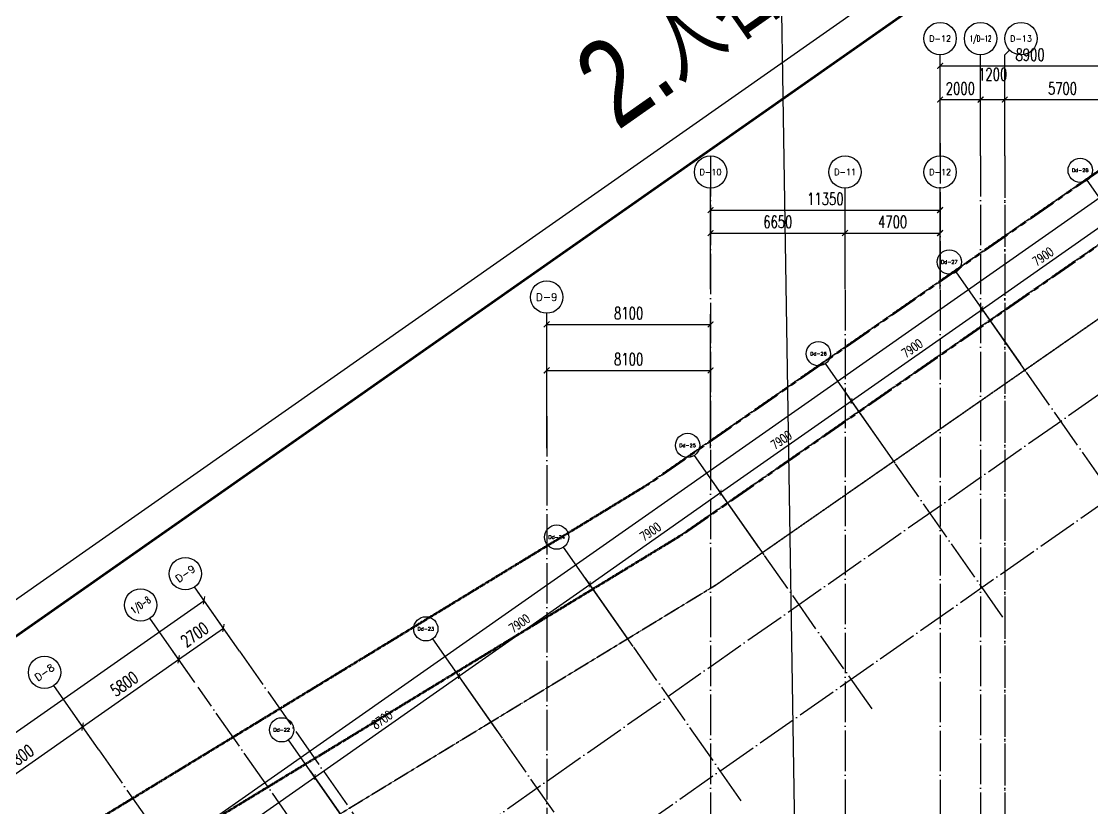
# Model space of a CAD drawing. Header units: millimetres. Extents: x 1089227 to 13101469, y 618865 to 10240562.
# Drawn here: x 3280706 to 3333666, y 4930309 to 4969204 of the extents above; entities that cross this region are included whole.
import ezdxf
from ezdxf.enums import TextEntityAlignment as Align

# ---------------------------------------------------------------- set-up
doc = ezdxf.new("R2010")
doc.units = ezdxf.units.MM
doc.header["$LTSCALE"] = 1000
doc.header["$PDMODE"] = 3
doc.header["$PDSIZE"] = 200
for name, pattern in [('A09-G-CTRL-用地红线+建筑退线_设计区$0$A02-G-MAIN-用地红线+退线_设计区$0$Redline1', [20, 10, -2, 2, -2, 2, -2]), ('A09-G-CTRL-用地红线+建筑退线_设计区$0$Controlline1', [12.8, 8, -1.6, 1.6, -1.6]), ('DOTE', [2.42, 2, -0.2, 0.02, -0.2])]:
    doc.linetypes.add(name, pattern=pattern)
doc.layers.get('0').update_dxf_attribs({"linetype": 'CONTINUOUS'})
doc.layers.get('Defpoints').update_dxf_attribs({"linetype": 'CONTINUOUS'})
doc.layers.add('0914调整', color=1, linetype='CONTINUOUS', plot=False)
doc.layers.add('TK-MEMO', color=8, linetype='CONTINUOUS', plot=False)
doc.layers.add('A09-G-CTRL-用地红线+建筑退线_设计区$0$Z-REDL(用地红线)', color=10, linetype='CONTINUOUS', lineweight=60)
doc.layers.add('A09-G-CTRL-用地红线+建筑退线_设计区$0$Z-REDL-CTRL(建筑控制线)', color=40, linetype='CONTINUOUS', lineweight=35)
for name, color, linetype in [('AXIS', 3, 'CONTINUOUS'), ('AXIS_TEXT', 7, 'CONTINUOUS'), ('DOTE', 1, 'DOTE'), ('LWK-轴线-编号', 7, 'CONTINUOUS'), ('TK', 4, 'CONTINUOUS'), ('TK-TEXT', 7, 'CONTINUOUS'), ('VHBoundary', 4, 'CONTINUOUS')]:
    doc.layers.add(name, color=color, linetype=linetype)
doc.styles.add('_TCH_AXIS', font='COMPLEX', dxfattribs={"bigfont": 'AllInOneBig.shx'})
doc.styles.add('_TCH_DIM_T3', font='SIMPLEX', dxfattribs={"width": 0.705882, "bigfont": 'AllInOneBig.shx'})
doc.styles.add('COMPLEX', font='COMPLEX', dxfattribs={"bigfont": 'AllInOneBig.shx'})
doc.styles.add('SADITK', font='sadixcsg.shx', dxfattribs={"bigfont": 'AllInOneBig.shx'})
doc.styles.add('SADITK-SX', font='simfang.ttf', dxfattribs={"width": 0.7})
doc.dimstyles.new('_TCH_ARCH&&150', dxfattribs={"dimtxt": 446.25, "dimasz": 150, "dimexe": 375, "dimexo": 450, "dimgap": 189.375, "dimtad": 1, "dimdec": 0, "dimzin": 0, "dimdsep": 46, "dimtxsty": '_TCH_DIM_T3', "dimblk": 'ARCHTICK', "dimcen": 0.09, "dimclrt": 7, "dimazin": 2, "dimtfac": 1, "dimtdec": 0, "dimtix": 1, "dimtmove": 2, "dimatfit": 3, "dimfxl": 0, "dimtolj": 1, "dimtzin": 0, "dimarcsym": 0})
doc.dimstyles.new('_TCH_ARCH&&200', dxfattribs={"dimtxt": 595, "dimasz": 200, "dimexe": 500, "dimexo": 600, "dimgap": 252.5, "dimtad": 1, "dimdec": 0, "dimzin": 0, "dimdsep": 46, "dimtxsty": '_TCH_DIM_T3', "dimblk": 'ARCHTICK', "dimcen": 0.09, "dimclrt": 7, "dimazin": 2, "dimtfac": 1, "dimtdec": 0, "dimtix": 1, "dimtmove": 2, "dimatfit": 3, "dimfxl": 0, "dimtolj": 1, "dimtzin": 0, "dimarcsym": 0})

# ---------------------------------------------------------------- blocks, each defined once
blk = doc.blocks.new('0323最综用地红线')
at = {"layer": 'A09-G-CTRL-用地红线+建筑退线_设计区$0$Z-REDL(用地红线)', "color": 1, "linetype": 'A09-G-CTRL-用地红线+建筑退线_设计区$0$A02-G-MAIN-用地红线+退线_设计区$0$Redline1', "ltscale": 0.0005}
for points in [[(8200699, 3623266), (8228263, 3643169), (8257315, 3660856), (8291051, 3684311)], [(8202457, 3620835), (8229924, 3640668), (8258953, 3658341), (8293213, 3682161), (8298455, 3689786), (8325674, 3678878), (8334036, 3689342)]]:
    blk.add_lwpolyline(points, dxfattribs=at)
at = {"layer": 'A09-G-CTRL-用地红线+建筑退线_设计区$0$Z-REDL-CTRL(建筑控制线)', "linetype": 'A09-G-CTRL-用地红线+建筑退线_设计区$0$Controlline1', "ltscale": 0.0005, "flags": 128}
blk.add_lwpolyline([(8299567, 3686108), (8326626, 3675265), (8336400, 3687495), (8338983, 3690878), (8341712, 3688883), (8341724, 3688834), (8348492, 3681996), (8336495, 3657264), (8335815, 3655857), (8334921, 3653765), (8334408, 3652495), (8333554, 3650188), (8332762, 3647815), (8332296, 3646270), (8331866, 3644682), (8331460, 3643007), (8331063, 3641145), (8330737, 3639422), (8330293, 3636480), (8330017, 3634043), (8329761, 3630317), (8329732, 3627942), (8329763, 3625708), (8329928, 3622644), (8330113, 3620704), (8330325, 3618642), (8330653, 3615645), (8331572, 3606971), (8333151, 3600656), (8334420, 3595620), (8335099, 3592902), (8332162, 3588340), (8329462, 3587873), (8325135, 3587049), (8322510, 3586515), (8319525, 3585891), (8317926, 3585544), (8316578, 3585249), (8315535, 3585011), (8313300, 3584499), (8310791, 3583894), (8309251, 3583537), (8305740, 3582637), (8303918, 3582156), (8302104, 3581668), (8299703, 3581012), (8297227, 3580315), (8295056, 3579682), (8292998, 3579074), (8290643, 3578358), (8288572, 3577710), (8287591, 3577398), (8286161, 3576940), (8284503, 3576401), (8282624, 3575767), (8281086, 3575247), (8278146, 3574222), (8273894, 3572680), (8272471, 3572149), (8271089, 3571640), (8267888, 3570407), (8264331, 3569000), (8260702, 3567515), (8258549, 3566609), (8254947, 3565066), (8252185, 3563832), (8250834, 3563232), (8249176, 3562470), (8247994, 3561930), (8245505, 3560754), (8242980, 3559544), (8239801, 3558013), (8237959, 3557076), (8235838, 3555996), (8233384, 3554698), (8228450, 3552051), (8226178, 3550787), (8222141, 3548504), (8215629, 3544667), (8213710, 3543497), (8193657, 3531175), (8180322, 3522990), (8166408, 3514440), (8156991, 3508658), (8151138, 3505062), (8142685, 3507267), (8121171, 3545747), (8120724, 3546549), (8120233, 3547383), (8119272, 3548967), (8118108, 3550752), (8117067, 3552244), (8115806, 3553970), (8115672, 3554140), (8146431, 3575790), (8162146, 3587599), (8162295, 3588125), (8199863, 3615253), (8204215, 3618404), (8231584, 3638167), (8260590, 3655826), (8295376, 3680010)], close=True, dxfattribs=at)
blk = doc.blocks.new('template_31-施工图_A0_A0_1.0000_3fa9c08c64a9101061c9a26412af947e', base_point=(-1189, 0))
at = {"layer": 'TK'}
blk.add_lwpolyline([(-1189, 841), (1189, 841), (1189, 0), (-1189, 0)], close=True, dxfattribs=at)
at = {"layer": 'TK', "const_width": 0.8}
blk.add_lwpolyline([(-1164, 831), (-1164, 10), (1179, 10), (1179, 831)], close=True, dxfattribs=at)
at = {"layer": 'VHBoundary'}
blk.add_lwpolyline([(-1189, 841), (1189, 841), (1189, 0), (-1189, 0)], close=True, dxfattribs=at)
at = {"layer": 'TK-MEMO', "style": 'SADITK', "width": 0.8}
blk.add_text('2.人名之间须用，且只使用一个空格分隔，否则签字将出错。', height=28.5, dxfattribs=at).set_placement((407.72, 845.04), align=Align.BOTTOM_LEFT)
at = {"layer": 'TK-TEXT', "style": 'SADITK-SX', "width": 0.7}
for tag, p in [('市政会签', (-1176, 381.5)), ('园林会签', (-1176, 343.5)), ('幕墙会签', (-1176, 305.5)), ('装饰会签', (-1176, 267.5)), ('燃气会签', (-1176, 229.5)), ('暖通会签', (-1176, 191.5)), ('电气会签', (-1176, 153.5)), ('给排水会签', (-1176, 115.5)), ('结构会签', (-1176, 77.5)), ('建筑会签', (-1176, 39.5))]:
    blk.add_attdef(tag, text='', height=4, rotation=90, dxfattribs=at).set_placement(p, align=Align.MIDDLE_CENTER)
for tag, height, p in [('专业审定', 4, (1134.75, 268)), ('专业审核', 4, (1134.75, 248)), ('项目负责1', 4, (1134.75, 238)), ('项目负责2', 4, (1134.75, 228)), ('专业负责1', 4, (1134.75, 218)), ('专业负责2', 4, (1134.75, 208)), ('专业校对', 4, (1134.75, 198)), ('专业设计', 4, (1134.75, 188)), ('方案设计', 4, (1134.75, 178)), ('专业制图', 4, (1134.75, 168)), ('建设单位_001', 4, (1148.5, 140)), ('建设地点_001', 4, (1148.5, 124)), ('工程名称_001', 4, (1148.5, 106)), ('子项名称_001', 4, (1148.5, 86)), ('图纸名称_001', 4, (1148.5, 66)), ('版次', 4, (1129.5, 53)), ('日期', 4, (1165, 53)), ('图别', 4, (1129.5, 43)), ('图号', 4, (1165, 43)), ('合同号', 4, (1136, 30)), ('项目编号1', 2, (1114.06, 13.58)), ('阶段编号1', 2, (1132.25, 13.75)), ('子项编号1', 2, (1144.75, 13.75))]:
    blk.add_attdef(tag, text='', height=height, dxfattribs=at).set_placement(p, align=Align.MIDDLE_CENTER)
blk = doc.blocks.new('_ArchTick')
at = {"color": 0, "linetype": 'ByBlock', "const_width": 0.3}
blk.add_lwpolyline([(-0.71, -0.71), (0.71, 0.71)], dxfattribs=at)
blk = doc.blocks.new('*D399')
at = {"layer": 'AXIS', "color": 0, "lineweight": -2, "transparency": 16777216}
for p, q in [((-75250, 131356), (-75250, 134035)), ((-68600, 131356), (-68600, 134035)), ((-75250, 133535), (-68600, 133535))]:
    blk.add_line(p, q, dxfattribs=at)
at = {"layer": 'Defpoints', "color": 0, "transparency": 16777216}
for p in [(-68600, 133535), (-75250, 130756), (-68600, 130756)]:
    blk.add_point(p, dxfattribs=at)
at = {"layer": 'AXIS', "color": 0, "lineweight": -2, "transparency": 16777216, "xscale": 200, "yscale": 200, "zscale": 200, "rotation": 180}
blk.add_blockref('_ArchTick', (-75250, 133535), dxfattribs=at)
at = {"layer": 'AXIS', "color": 0, "lineweight": -2, "transparency": 16777216, "xscale": 200, "yscale": 200, "zscale": 200}
blk.add_blockref('_ArchTick', (-68600, 133535), dxfattribs=at)
at = {"layer": 'AXIS', "color": 7, "transparency": 16777216, "insert": (-71925, 134085), "char_height": 595, "attachment_point": 5, "style": '_TCH_DIM_T3'}
blk.add_mtext('\\A1;6650', dxfattribs=at)
blk = doc.blocks.new('*D400')
at = {"layer": 'AXIS', "color": 0, "lineweight": -2, "transparency": 16777216}
for p, q in [((-68600, 131356), (-68600, 134035)), ((-63900, 131356), (-63900, 134035)), ((-68600, 133535), (-63900, 133535))]:
    blk.add_line(p, q, dxfattribs=at)
at = {"layer": 'Defpoints', "color": 0, "transparency": 16777216}
for p in [(-63900, 133535), (-68600, 130756), (-63900, 130756)]:
    blk.add_point(p, dxfattribs=at)
at = {"layer": 'AXIS', "color": 0, "lineweight": -2, "transparency": 16777216, "xscale": 200, "yscale": 200, "zscale": 200, "rotation": 180}
blk.add_blockref('_ArchTick', (-68600, 133535), dxfattribs=at)
at = {"layer": 'AXIS', "color": 0, "lineweight": -2, "transparency": 16777216, "xscale": 200, "yscale": 200, "zscale": 200}
blk.add_blockref('_ArchTick', (-63900, 133535), dxfattribs=at)
at = {"layer": 'AXIS', "color": 7, "transparency": 16777216, "insert": (-66250, 134085), "char_height": 595, "attachment_point": 5, "style": '_TCH_DIM_T3'}
blk.add_mtext('\\A1;4700', dxfattribs=at)
blk = doc.blocks.new('*D401')
at = {"layer": 'AXIS', "color": 0, "lineweight": -2, "transparency": 16777216}
for p, q in [((-63900, 137950), (-63900, 140629)), ((-61900, 137950), (-61900, 140629)), ((-63900, 140129), (-61900, 140129))]:
    blk.add_line(p, q, dxfattribs=at)
at = {"layer": 'Defpoints', "color": 0, "transparency": 16777216}
for p in [(-61900, 140129), (-63900, 137350), (-61900, 137350)]:
    blk.add_point(p, dxfattribs=at)
at = {"layer": 'AXIS', "color": 0, "lineweight": -2, "transparency": 16777216, "xscale": 200, "yscale": 200, "zscale": 200, "rotation": 180}
blk.add_blockref('_ArchTick', (-63900, 140129), dxfattribs=at)
at = {"layer": 'AXIS', "color": 0, "lineweight": -2, "transparency": 16777216, "xscale": 200, "yscale": 200, "zscale": 200}
blk.add_blockref('_ArchTick', (-61900, 140129), dxfattribs=at)
at = {"layer": 'AXIS', "color": 7, "transparency": 16777216, "insert": (-62900, 140679), "char_height": 595, "attachment_point": 5, "style": '_TCH_DIM_T3'}
blk.add_mtext('\\A1;2000', dxfattribs=at)
blk = doc.blocks.new('*D402')
at = {"layer": 'AXIS', "color": 0, "lineweight": -2, "transparency": 16777216}
for p, q in [((-61900, 137950), (-61900, 140629)), ((-60700, 137950), (-60700, 140629)), ((-61900, 140129), (-60700, 140129))]:
    blk.add_line(p, q, dxfattribs=at)
at = {"layer": 'Defpoints', "color": 0, "transparency": 16777216}
for p in [(-60700, 140129), (-61900, 137350), (-60700, 137350)]:
    blk.add_point(p, dxfattribs=at)
at = {"layer": 'AXIS', "color": 0, "lineweight": -2, "transparency": 16777216, "xscale": 200, "yscale": 200, "zscale": 200, "rotation": 180}
blk.add_blockref('_ArchTick', (-61900, 140129), dxfattribs=at)
at = {"layer": 'AXIS', "color": 0, "lineweight": -2, "transparency": 16777216, "xscale": 200, "yscale": 200, "zscale": 200}
blk.add_blockref('_ArchTick', (-60700, 140129), dxfattribs=at)
at = {"layer": 'AXIS', "color": 7, "transparency": 16777216, "insert": (-61300, 141379), "char_height": 595, "attachment_point": 5, "style": '_TCH_DIM_T3'}
blk.add_mtext('\\A1;1200', dxfattribs=at)
blk = doc.blocks.new('*D403')
at = {"layer": 'AXIS', "color": 0, "lineweight": -2, "transparency": 16777216}
for p, q in [((-60700, 137950), (-60700, 140629)), ((-55000, 137950), (-55000, 140629)), ((-60700, 140129), (-55000, 140129))]:
    blk.add_line(p, q, dxfattribs=at)
at = {"layer": 'Defpoints', "color": 0, "transparency": 16777216}
for p in [(-55000, 140129), (-60700, 137350), (-55000, 137350)]:
    blk.add_point(p, dxfattribs=at)
at = {"layer": 'AXIS', "color": 0, "lineweight": -2, "transparency": 16777216, "xscale": 200, "yscale": 200, "zscale": 200, "rotation": 180}
blk.add_blockref('_ArchTick', (-60700, 140129), dxfattribs=at)
at = {"layer": 'AXIS', "color": 0, "lineweight": -2, "transparency": 16777216, "xscale": 200, "yscale": 200, "zscale": 200}
blk.add_blockref('_ArchTick', (-55000, 140129), dxfattribs=at)
at = {"layer": 'AXIS', "color": 7, "transparency": 16777216, "insert": (-57850, 140679), "char_height": 595, "attachment_point": 5, "style": '_TCH_DIM_T3'}
blk.add_mtext('\\A1;5700', dxfattribs=at)
blk = doc.blocks.new('_AXISO')
blk.add_circle((0, 0), 0.5)
at = {"layer": 'AXIS_TEXT', "style": 'COMPLEX', "width": 1.041667}
blk.add_attdef('A', text='', height=0.56, dxfattribs=at).set_placement((-0.25, -0.28), (0.25, -0.28), align=Align.FIT)
blk = doc.blocks.new('*D470')
at = {"layer": 'AXIS', "color": 0, "lineweight": -2, "transparency": 16777216}
for p, q in [((-36450, 143503), (-39246, 147497)), ((-220421, 20154), (-39031, 147189)), ((-217839, 16468), (-220636, 20461))]:
    blk.add_line(p, q, dxfattribs=at)
at = {"layer": 'Defpoints', "color": 0, "transparency": 16777216}
for p in [(-39031, 147189), (-36192, 143135), (-217581, 16100)]:
    blk.add_point(p, dxfattribs=at)
at = {"layer": 'AXIS', "color": 0, "lineweight": -2, "transparency": 16777216, "xscale": 150, "yscale": 150, "zscale": 150}
for p, rotation in [((-39031, 147189), 35.00532206532372), ((-220421, 20154), 215.0053220653237)]:
    blk.add_blockref('_ArchTick', p, dxfattribs=dict(at, rotation=rotation))
at = {"layer": 'AXIS', "color": 7, "transparency": 16777216, "insert": (-129962, 84010), "char_height": 446.2, "attachment_point": 5, "rotation": 35.0053, "style": '_TCH_DIM_T3'}
blk.add_mtext('\\A1;221450', dxfattribs=at)
blk = doc.blocks.new('*D491')
at = {"layer": 'AXIS', "color": 0, "lineweight": -2, "transparency": 16777216}
for p, q in [((-104567, 99827), (-94820, 106653)), ((-92927, 103950), (-95035, 106960)), ((-102674, 97124), (-104782, 100134))]:
    blk.add_line(p, q, dxfattribs=at)
at = {"layer": 'Defpoints', "color": 0, "transparency": 16777216}
for p in [(-94820, 106653), (-92668, 103582), (-102416, 96755)]:
    blk.add_point(p, dxfattribs=at)
at = {"layer": 'AXIS', "color": 0, "lineweight": -2, "transparency": 16777216, "xscale": 150, "yscale": 150, "zscale": 150}
for p, rotation in [((-94820, 106653), 35.00532206532236), ((-104567, 99827), 215.0053220653224)]:
    blk.add_blockref('_ArchTick', p, dxfattribs=dict(at, rotation=rotation))
at = {"layer": 'AXIS', "color": 7, "transparency": 16777216, "insert": (-99930, 103578), "char_height": 446.2, "attachment_point": 5, "rotation": 35.0053, "style": '_TCH_DIM_T3'}
blk.add_mtext('\\A1;11900', dxfattribs=at)
blk = doc.blocks.new('*D492')
at = {"layer": 'AXIS', "color": 0, "lineweight": -2, "transparency": 16777216}
for p, q in [((-85800, 108941), (-87909, 111951)), ((-94820, 106653), (-87693, 111644)), ((-92927, 103950), (-95035, 106960))]:
    blk.add_line(p, q, dxfattribs=at)
at = {"layer": 'Defpoints', "color": 0, "transparency": 16777216}
for p in [(-87693, 111644), (-85542, 108572), (-92668, 103582)]:
    blk.add_point(p, dxfattribs=at)
at = {"layer": 'AXIS', "color": 0, "lineweight": -2, "transparency": 16777216, "xscale": 150, "yscale": 150, "zscale": 150}
for p, rotation in [((-87693, 111644), 35.00532206532439), ((-94820, 106653), 215.0053220653244)]:
    blk.add_blockref('_ArchTick', p, dxfattribs=dict(at, rotation=rotation))
at = {"layer": 'AXIS', "color": 7, "transparency": 16777216, "insert": (-91493, 109486), "char_height": 446.2, "attachment_point": 5, "rotation": 35.0053, "style": '_TCH_DIM_T3'}
blk.add_mtext('\\A1;8700', dxfattribs=at)
blk = doc.blocks.new('*D493')
at = {"layer": 'AXIS', "color": 0, "lineweight": -2, "transparency": 16777216}
for p, q in [((-87693, 111644), (-81223, 116176)), ((-79329, 113473), (-81438, 116483)), ((-85800, 108941), (-87909, 111951))]:
    blk.add_line(p, q, dxfattribs=at)
at = {"layer": 'Defpoints', "color": 0, "transparency": 16777216}
for p in [(-81223, 116176), (-79071, 113104), (-85542, 108572)]:
    blk.add_point(p, dxfattribs=at)
at = {"layer": 'AXIS', "color": 0, "lineweight": -2, "transparency": 16777216, "xscale": 150, "yscale": 150, "zscale": 150}
for p, rotation in [((-81223, 116176), 35.00532206532709), ((-87693, 111644), 215.0053220653271)]:
    blk.add_blockref('_ArchTick', p, dxfattribs=dict(at, rotation=rotation))
at = {"layer": 'AXIS', "color": 7, "transparency": 16777216, "insert": (-84695, 114248), "char_height": 446.2, "attachment_point": 5, "rotation": 35.0053, "style": '_TCH_DIM_T3'}
blk.add_mtext('\\A1;7900', dxfattribs=at)
blk = doc.blocks.new('*D494')
at = {"layer": 'AXIS', "color": 0, "lineweight": -2, "transparency": 16777216}
for p, q in [((-72859, 118005), (-74967, 121015)), ((-81223, 116176), (-74752, 120708)), ((-79329, 113473), (-81438, 116483))]:
    blk.add_line(p, q, dxfattribs=at)
at = {"layer": 'Defpoints', "color": 0, "transparency": 16777216}
for p in [(-74752, 120708), (-72600, 117636), (-79071, 113104)]:
    blk.add_point(p, dxfattribs=at)
at = {"layer": 'AXIS', "color": 0, "lineweight": -2, "transparency": 16777216, "xscale": 150, "yscale": 150, "zscale": 150}
for p, rotation in [((-74752, 120708), 35.00532206532267), ((-81223, 116176), 215.0053220653227)]:
    blk.add_blockref('_ArchTick', p, dxfattribs=dict(at, rotation=rotation))
at = {"layer": 'AXIS', "color": 7, "transparency": 16777216, "insert": (-78224, 118780), "char_height": 446.2, "attachment_point": 5, "rotation": 35.0053, "style": '_TCH_DIM_T3'}
blk.add_mtext('\\A1;7900', dxfattribs=at)
blk = doc.blocks.new('*D495')
at = {"layer": 'AXIS', "color": 0, "lineweight": -2, "transparency": 16777216}
for p, q in [((-66388, 122536), (-68496, 125547)), ((-74752, 120708), (-68281, 125240)), ((-72859, 118005), (-74967, 121015))]:
    blk.add_line(p, q, dxfattribs=at)
at = {"layer": 'Defpoints', "color": 0, "transparency": 16777216}
for p in [(-68281, 125240), (-66130, 122168), (-72600, 117636)]:
    blk.add_point(p, dxfattribs=at)
at = {"layer": 'AXIS', "color": 0, "lineweight": -2, "transparency": 16777216, "xscale": 150, "yscale": 150, "zscale": 150}
for p, rotation in [((-68281, 125240), 35.00532206532433), ((-74752, 120708), 215.0053220653243)]:
    blk.add_blockref('_ArchTick', p, dxfattribs=dict(at, rotation=rotation))
at = {"layer": 'AXIS', "color": 7, "transparency": 16777216, "insert": (-71753, 123311), "char_height": 446.2, "attachment_point": 5, "rotation": 35.0053, "style": '_TCH_DIM_T3'}
blk.add_mtext('\\A1;7900', dxfattribs=at)
blk = doc.blocks.new('*D496')
at = {"layer": 'AXIS', "color": 0, "lineweight": -2, "transparency": 16777216}
for p, q in [((-68281, 125240), (-61810, 129771)), ((-59917, 127068), (-62025, 130079)), ((-66388, 122536), (-68496, 125547))]:
    blk.add_line(p, q, dxfattribs=at)
at = {"layer": 'Defpoints', "color": 0, "transparency": 16777216}
for p in [(-61810, 129771), (-59659, 126700), (-66130, 122168)]:
    blk.add_point(p, dxfattribs=at)
at = {"layer": 'AXIS', "color": 0, "lineweight": -2, "transparency": 16777216, "xscale": 150, "yscale": 150, "zscale": 150}
for p, rotation in [((-61810, 129771), 35.00532206532267), ((-68281, 125240), 215.0053220653227)]:
    blk.add_blockref('_ArchTick', p, dxfattribs=dict(at, rotation=rotation))
at = {"layer": 'AXIS', "color": 7, "transparency": 16777216, "insert": (-65282, 127843), "char_height": 446.2, "attachment_point": 5, "rotation": 35.0053, "style": '_TCH_DIM_T3'}
blk.add_mtext('\\A1;7900', dxfattribs=at)
blk = doc.blocks.new('*D497')
at = {"layer": 'AXIS', "color": 0, "lineweight": -2, "transparency": 16777216}
for p, q in [((-53446, 131600), (-55554, 134610)), ((-61810, 129771), (-55339, 134303)), ((-59917, 127068), (-62025, 130079))]:
    blk.add_line(p, q, dxfattribs=at)
at = {"layer": 'Defpoints', "color": 0, "transparency": 16777216}
for p in [(-55339, 134303), (-53188, 131232), (-59659, 126700)]:
    blk.add_point(p, dxfattribs=at)
at = {"layer": 'AXIS', "color": 0, "lineweight": -2, "transparency": 16777216, "xscale": 150, "yscale": 150, "zscale": 150}
for p, rotation in [((-55339, 134303), 35.00532206532433), ((-61810, 129771), 215.0053220653243)]:
    blk.add_blockref('_ArchTick', p, dxfattribs=dict(at, rotation=rotation))
at = {"layer": 'AXIS', "color": 7, "transparency": 16777216, "insert": (-58811, 132375), "char_height": 446.2, "attachment_point": 5, "rotation": 35.0053, "style": '_TCH_DIM_T3'}
blk.add_mtext('\\A1;7900', dxfattribs=at)
blk = doc.blocks.new('*D389')
at = {"layer": 'AXIS', "color": 0, "lineweight": -2, "transparency": 16777216}
for p, q in [((-98878, 113363), (-100580, 115794)), ((-165117, 69986), (-100294, 115385)), ((-163701, 67964), (-165404, 70395))]:
    blk.add_line(p, q, dxfattribs=at)
at = {"layer": 'Defpoints', "color": 0, "transparency": 16777216}
for p in [(-100294, 115385), (-98534, 112872), (-163357, 67473)]:
    blk.add_point(p, dxfattribs=at)
at = {"layer": 'AXIS', "color": 0, "lineweight": -2, "transparency": 16777216, "xscale": 200, "yscale": 200, "zscale": 200}
for p, rotation in [((-100294, 115385), 35.00532206532475), ((-165117, 69986), 215.0053220653248)]:
    blk.add_blockref('_ArchTick', p, dxfattribs=dict(at, rotation=rotation))
at = {"layer": 'AXIS', "color": 7, "transparency": 16777216, "insert": (-133021, 93136), "char_height": 595, "attachment_point": 5, "rotation": 35.0053, "style": '_TCH_DIM_T3'}
blk.add_mtext('\\A1;79140', dxfattribs=at)
blk = doc.blocks.new('*D396')
at = {"layer": 'AXIS', "color": 0, "lineweight": -2, "transparency": 16777216}
for p, q in [((-111869, 105241), (-106299, 109142)), ((-105840, 108487), (-106585, 109552)), ((-111410, 104586), (-112155, 105651))]:
    blk.add_line(p, q, dxfattribs=at)
at = {"layer": 'Defpoints', "color": 0, "transparency": 16777216}
for p in [(-106299, 109142), (-105496, 107996), (-111066, 104095)]:
    blk.add_point(p, dxfattribs=at)
at = {"layer": 'AXIS', "color": 0, "lineweight": -2, "transparency": 16777216, "xscale": 200, "yscale": 200, "zscale": 200}
for p, rotation in [((-106299, 109142), 35.00532206532372), ((-111869, 105241), 215.0053220653237)]:
    blk.add_blockref('_ArchTick', p, dxfattribs=dict(at, rotation=rotation))
at = {"layer": 'AXIS', "color": 7, "transparency": 16777216, "insert": (-109399, 107642), "char_height": 595, "attachment_point": 5, "rotation": 35.0053, "style": '_TCH_DIM_T3'}
blk.add_mtext('\\A1;6800', dxfattribs=at)
blk = doc.blocks.new('*D397')
at = {"layer": 'AXIS', "color": 0, "lineweight": -2, "transparency": 16777216}
for p, q in [((-101089, 111814), (-101835, 112879)), ((-106299, 109142), (-101548, 112469)), ((-105840, 108487), (-106585, 109552))]:
    blk.add_line(p, q, dxfattribs=at)
at = {"layer": 'Defpoints', "color": 0, "transparency": 16777216}
for p in [(-101548, 112469), (-100745, 111323), (-105496, 107996)]:
    blk.add_point(p, dxfattribs=at)
at = {"layer": 'AXIS', "color": 0, "lineweight": -2, "transparency": 16777216, "xscale": 200, "yscale": 200, "zscale": 200}
for p, rotation in [((-101548, 112469), 35.00532206533139), ((-106299, 109142), 215.0053220653314)]:
    blk.add_blockref('_ArchTick', p, dxfattribs=dict(at, rotation=rotation))
at = {"layer": 'AXIS', "color": 7, "transparency": 16777216, "insert": (-104239, 111256), "char_height": 595, "attachment_point": 5, "rotation": 35.0053, "style": '_TCH_DIM_T3'}
blk.add_mtext('\\A1;5800', dxfattribs=at)
blk = doc.blocks.new('*D388')
at = {"layer": 'AXIS', "color": 0, "lineweight": -2, "transparency": 16777216}
for p, q in [((-98878, 113363), (-99623, 114428)), ((-101548, 112469), (-99336, 114018)), ((-101089, 111814), (-101835, 112879))]:
    blk.add_line(p, q, dxfattribs=at)
at = {"layer": 'Defpoints', "color": 0, "transparency": 16777216}
for p in [(-99336, 114018), (-98534, 112872), (-100745, 111323)]:
    blk.add_point(p, dxfattribs=at)
at = {"layer": 'AXIS', "color": 0, "lineweight": -2, "transparency": 16777216, "xscale": 200, "yscale": 200, "zscale": 200}
for p, rotation in [((-99336, 114018), 35.00532206533926), ((-101548, 112469), 215.0053220653392)]:
    blk.add_blockref('_ArchTick', p, dxfattribs=dict(at, rotation=rotation))
at = {"layer": 'AXIS', "color": 7, "transparency": 16777216, "insert": (-100758, 113694), "char_height": 595, "attachment_point": 5, "rotation": 35.0053, "style": '_TCH_DIM_T3'}
blk.add_mtext('\\A1;2700', dxfattribs=at)
blk = doc.blocks.new('*D380')
at = {"layer": 'AXIS', "color": 0, "lineweight": -2, "transparency": 16777216}
for p, q in [((-83350, 125176), (-83350, 129524)), ((-75250, 125176), (-75250, 129524)), ((-83350, 129024), (-75250, 129024))]:
    blk.add_line(p, q, dxfattribs=at)
at = {"layer": 'Defpoints', "color": 0, "transparency": 16777216}
for p in [(-75250, 129024), (-83350, 124576), (-75250, 124576)]:
    blk.add_point(p, dxfattribs=at)
at = {"layer": 'AXIS', "color": 0, "lineweight": -2, "transparency": 16777216, "xscale": 200, "yscale": 200, "zscale": 200, "rotation": 180}
blk.add_blockref('_ArchTick', (-83350, 129024), dxfattribs=at)
at = {"layer": 'AXIS', "color": 0, "lineweight": -2, "transparency": 16777216, "xscale": 200, "yscale": 200, "zscale": 200}
blk.add_blockref('_ArchTick', (-75250, 129024), dxfattribs=at)
at = {"layer": 'AXIS', "color": 7, "transparency": 16777216, "insert": (-79300, 129574), "char_height": 595, "attachment_point": 5, "style": '_TCH_DIM_T3'}
blk.add_mtext('\\A1;8100', dxfattribs=at)
blk = doc.blocks.new('*D382')
at = {"layer": 'AXIS', "color": 0, "lineweight": -2, "transparency": 16777216}
for p, q in [((-63900, 137950), (-63900, 142298)), ((-55000, 137950), (-55000, 142298)), ((-63900, 141798), (-55000, 141798))]:
    blk.add_line(p, q, dxfattribs=at)
at = {"layer": 'Defpoints', "color": 0, "transparency": 16777216}
for p in [(-55000, 141798), (-63900, 137350), (-55000, 137350)]:
    blk.add_point(p, dxfattribs=at)
at = {"layer": 'AXIS', "color": 0, "lineweight": -2, "transparency": 16777216, "xscale": 200, "yscale": 200, "zscale": 200, "rotation": 180}
blk.add_blockref('_ArchTick', (-63900, 141798), dxfattribs=at)
at = {"layer": 'AXIS', "color": 0, "lineweight": -2, "transparency": 16777216, "xscale": 200, "yscale": 200, "zscale": 200}
blk.add_blockref('_ArchTick', (-55000, 141798), dxfattribs=at)
at = {"layer": 'AXIS', "color": 7, "transparency": 16777216, "insert": (-59450, 142348), "char_height": 595, "attachment_point": 5, "style": '_TCH_DIM_T3'}
blk.add_mtext('\\A1;8900', dxfattribs=at)
blk = doc.blocks.new('*D383')
at = {"layer": 'AXIS', "color": 0, "lineweight": -2, "transparency": 16777216}
for p, q in [((-75250, 131356), (-75250, 135172)), ((-63900, 131356), (-63900, 135172)), ((-75250, 134672), (-63900, 134672))]:
    blk.add_line(p, q, dxfattribs=at)
at = {"layer": 'Defpoints', "color": 0, "transparency": 16777216}
for p in [(-63900, 134672), (-75250, 130756), (-63900, 130756)]:
    blk.add_point(p, dxfattribs=at)
at = {"layer": 'AXIS', "color": 0, "lineweight": -2, "transparency": 16777216, "xscale": 200, "yscale": 200, "zscale": 200, "rotation": 180}
blk.add_blockref('_ArchTick', (-75250, 134672), dxfattribs=at)
at = {"layer": 'AXIS', "color": 0, "lineweight": -2, "transparency": 16777216, "xscale": 200, "yscale": 200, "zscale": 200}
blk.add_blockref('_ArchTick', (-63900, 134672), dxfattribs=at)
at = {"layer": 'AXIS', "color": 7, "transparency": 16777216, "insert": (-69575, 135222), "char_height": 595, "attachment_point": 5, "style": '_TCH_DIM_T3'}
blk.add_mtext('\\A1;11350', dxfattribs=at)
blk = doc.blocks.new('*D384')
at = {"layer": 'AXIS', "color": 0, "lineweight": -2, "transparency": 16777216}
for p, q in [((-83350, 122900), (-83350, 127248)), ((-75250, 122900), (-75250, 127248)), ((-83350, 126748), (-75250, 126748))]:
    blk.add_line(p, q, dxfattribs=at)
at = {"layer": 'Defpoints', "color": 0, "transparency": 16777216}
for p in [(-75250, 126748), (-83350, 122300), (-75250, 122300)]:
    blk.add_point(p, dxfattribs=at)
at = {"layer": 'AXIS', "color": 0, "lineweight": -2, "transparency": 16777216, "xscale": 200, "yscale": 200, "zscale": 200, "rotation": 180}
blk.add_blockref('_ArchTick', (-83350, 126748), dxfattribs=at)
at = {"layer": 'AXIS', "color": 0, "lineweight": -2, "transparency": 16777216, "xscale": 200, "yscale": 200, "zscale": 200}
blk.add_blockref('_ArchTick', (-75250, 126748), dxfattribs=at)
at = {"layer": 'AXIS', "color": 7, "transparency": 16777216, "insert": (-79300, 127298), "char_height": 595, "attachment_point": 5, "style": '_TCH_DIM_T3'}
blk.add_mtext('\\A1;8100', dxfattribs=at)
blk = doc.blocks.new('裙房轴网260428')
at = {"layer": 'AXIS'}
for p, q in [((-60465.7, 142579.6), (-60700, 142345.3)), ((-63900, 137349.7), (-63900, 142345.3)), ((-61900, 137349.7), (-61900, 142345.3)), ((-60700, 137349.7), (-60700, 142345.3)), ((-53187.8, 131231.6), (-56629.7, 136146.2)), ((-75250, 130755.9), (-75250, 135751.5)), ((-68600, 130755.9), (-68600, 135751.5)), ((-63900, 130755.9), (-63900, 135751.5)), ((-59658.7, 126699.8), (-63100.6, 131614.3)), ((-83350, 124576), (-83350, 129571.6)), ((-66129.6, 122167.9), (-69571.5, 127082.5)), ((-72600.4, 117636), (-76042.4, 122550.6)), ((-79071.3, 113104.2), (-82513.2, 118018.8)), ((-98533.5, 112871.7), (-100758.6, 116048.9)), ((-100745.1, 111322.9), (-102970.2, 114500)), ((-85542.2, 108572.3), (-88984.1, 113486.9)), ((-105495.8, 107995.7), (-107721, 111172.8)), ((-92668.4, 103581.6), (-96110.3, 108496.2))]:
    blk.add_line(p, q, dxfattribs=at)
at = {"layer": 'DOTE', "color": 16, "linetype": 'DOTE'}
for p, q in [((-63900, 137981.8), (-63900, -1000)), ((-75250, 137349.7), (-75250, -1000)), ((-61900, 137349.7), (-61900, 86306.7)), ((-60700, 137349.7), (-60700, 104600)), ((-60700, 137269.1), (-60700, -1000)), ((-68600, 130728.4), (-68600, -1000)), ((-221469.5, 4219.8), (-44175.6, 128386.9)), ((-54323.7, 119082.1), (-59658.7, 126699.8)), ((-83350, 124490.2), (-83350, -1000)), ((-60794.6, 114550.3), (-66129.6, 122167.9)), ((-67265.5, 110018.4), (-72600.4, 117636)), ((-98533.5, 112871.7), (-83350, 91191.7)), ((-73736.4, 105486.6), (-79071.3, 113104.2)), ((-86050, 90340.3), (-100583.1, 111091.5)), ((-80207.2, 100954.7), (-85542.2, 108572.3)), ((-105495.8, 107995.7), (-91850, 88511.2))]:
    blk.add_line(p, q, dxfattribs=at)
at = {"layer": 'DOTE', "color": 16}
blk.add_line((-224051, 7905.7), (-46757, 132072.8), dxfattribs=at)
at = {"layer": 'AXIS'}
ref = blk.add_blockref('_AXISO', (-63900, 143145.3), dxfattribs=dict(at, xscale=1600, yscale=1600, zscale=1600))
ref.add_attrib('A', 'D-12', dxfattribs={"layer": 'LWK-轴线-编号', "height": 302.69, "style": '_TCH_AXIS', "width": 0.971591}).set_placement((-64439.2, 142993.9), (-63360.8, 142993.9), align=Align.FIT)
ref = blk.add_blockref('_AXISO', (-61900, 143145.3), dxfattribs=dict(at, xscale=1600, yscale=1600, zscale=1600))
ref.add_attrib('A', '1/D-12', dxfattribs={"layer": 'LWK-轴线-编号', "height": 302.69, "style": '_TCH_AXIS', "width": 0.65625}).set_placement((-62439.2, 142993.9), (-61360.8, 142993.9), align=Align.FIT)
ref = blk.add_blockref('_AXISO', (-59900, 143145.3), dxfattribs=dict(at, xscale=1600, yscale=1600, zscale=1600))
ref.add_attrib('A', 'D-13', dxfattribs={"layer": 'LWK-轴线-编号', "height": 294.69, "style": '_TCH_AXIS'}).set_placement((-60440.3, 142997.9), (-59359.7, 142997.9), align=Align.FIT)
ref = blk.add_blockref('_AXISO', (-75250, 136551.5), dxfattribs=dict(at, xscale=1600, yscale=1600, zscale=1600))
ref.add_attrib('A', 'D-10', dxfattribs={"layer": 'LWK-轴线-编号', "height": 294.69, "style": '_TCH_AXIS'}).set_placement((-75790.3, 136404.2), (-74709.7, 136404.2), align=Align.FIT)
ref = blk.add_blockref('_AXISO', (-68600, 136551.5), dxfattribs=dict(at, xscale=1600, yscale=1600, zscale=1600))
ref.add_attrib('A', 'D-11', dxfattribs={"layer": 'LWK-轴线-编号', "height": 313.6, "style": '_TCH_AXIS'}).set_placement((-69137.6, 136394.7), (-68062.4, 136394.7), align=Align.FIT)
ref = blk.add_blockref('_AXISO', (-63900, 136551.5), dxfattribs=dict(at, xscale=1600, yscale=1600, zscale=1600))
ref.add_attrib('A', 'D-12', dxfattribs={"layer": 'LWK-轴线-编号', "height": 294.69, "style": '_TCH_AXIS'}).set_placement((-64440.3, 136404.2), (-63359.7, 136404.2), align=Align.FIT)
ref = blk.add_blockref('_AXISO', (-56973.9, 136637.7), dxfattribs=dict(at, xscale=1200, yscale=1200, zscale=1200))
ref.add_attrib('A', 'Dd-28', dxfattribs={"layer": 'AXIS_TEXT', "height": 167.81, "style": '_TCH_AXIS'}).set_placement((-57385.4, 136553.8), (-56562.4, 136553.8), align=Align.FIT)
ref = blk.add_blockref('_AXISO', (-63444.8, 132105.8), dxfattribs=dict(at, xscale=1200, yscale=1200, zscale=1200))
ref.add_attrib('A', 'Dd-27', dxfattribs={"layer": 'AXIS_TEXT', "height": 167.81, "style": '_TCH_AXIS'}).set_placement((-63856.3, 132021.9), (-63033.3, 132021.9), align=Align.FIT)
ref = blk.add_blockref('_AXISO', (-83350, 130371.6), dxfattribs=dict(at, xscale=1600, yscale=1600, zscale=1600))
ref.add_attrib('A', 'D-9', dxfattribs={"layer": 'LWK-轴线-编号', "height": 359.3, "style": '_TCH_AXIS'}).set_placement((-83880.4, 130191.9), (-82819.6, 130191.9), align=Align.FIT)
ref = blk.add_blockref('_AXISO', (-69915.7, 127574), dxfattribs=dict(at, xscale=1200, yscale=1200, zscale=1200))
ref.add_attrib('A', 'Dd-26', dxfattribs={"layer": 'AXIS_TEXT', "height": 167.81, "style": '_TCH_AXIS'}).set_placement((-70327.2, 127490), (-69504.1, 127490), align=Align.FIT)
ref = blk.add_blockref('_AXISO', (-76386.5, 123042.1), dxfattribs=dict(at, xscale=1200, yscale=1200, zscale=1200))
ref.add_attrib('A', 'Dd-25', dxfattribs={"layer": 'AXIS_TEXT', "height": 167.81, "style": '_TCH_AXIS'}).set_placement((-76798.1, 122958.2), (-75975, 122958.2), align=Align.FIT)
ref = blk.add_blockref('_AXISO', (-82857.4, 118510.2), dxfattribs=dict(at, xscale=1200, yscale=1200, zscale=1200))
ref.add_attrib('A', 'Dd-24', dxfattribs={"layer": 'AXIS_TEXT', "height": 164.74, "style": '_TCH_AXIS'}).set_placement((-83269.3, 118427.9), (-82445.6, 118427.9), align=Align.FIT)
ref = blk.add_blockref('_AXISO', (-101217.6, 116704.2), dxfattribs=dict(at, xscale=1600, yscale=1600, zscale=1600, rotation=35.00532206532444))
ref.add_attrib('A', 'D-9', dxfattribs={"layer": 'LWK-轴线-编号', "height": 359.3, "rotation": 35.00532, "style": '_TCH_AXIS'}).set_placement((-101548.9, 116252.8), (-100680, 116861.3), align=Align.FIT)
ref = blk.add_blockref('_AXISO', (-103429.1, 115155.3), dxfattribs=dict(at, xscale=1600, yscale=1600, zscale=1600, rotation=35.00532206532444))
ref.add_attrib('A', '1/D-8', dxfattribs={"layer": 'LWK-轴线-编号', "height": 344.47, "rotation": 35.00532, "style": '_TCH_AXIS', "width": 0.65625}).set_placement((-103766.8, 114708.6), (-102893.9, 115319.9), align=Align.FIT)
ref = blk.add_blockref('_AXISO', (-89328.3, 113978.4), dxfattribs=dict(at, xscale=1200, yscale=1200, zscale=1200))
ref.add_attrib('A', 'Dd-23', dxfattribs={"layer": 'AXIS_TEXT', "height": 167.81, "style": '_TCH_AXIS'}).set_placement((-89739.8, 113894.5), (-88916.8, 113894.5), align=Align.FIT)
ref = blk.add_blockref('_AXISO', (-108179.9, 111828.1), dxfattribs=dict(at, xscale=1600, yscale=1600, zscale=1600, rotation=35.00532206532444))
ref.add_attrib('A', 'D-8', dxfattribs={"layer": 'LWK-轴线-编号', "height": 359.3, "rotation": 35.00532, "style": '_TCH_AXIS'}).set_placement((-108511.3, 111376.7), (-107642.4, 111985.2), align=Align.FIT)
ref = blk.add_blockref('_AXISO', (-96454.5, 108987.6), dxfattribs=dict(at, xscale=1200, yscale=1200, zscale=1200))
ref.add_attrib('A', 'Dd-22', dxfattribs={"layer": 'AXIS_TEXT', "height": 167.81, "style": '_TCH_AXIS'}).set_placement((-96866, 108903.7), (-96042.9, 108903.7), align=Align.FIT)
for p1, p2, distance, dimstyle, picture, middle in [((-217580.9, 16099.6), (-36191.5, 143134.9), 4950, '_TCH_ARCH&&150', '*D470', (-129962.4, 84009.6)), ((-63900, 137349.7), (-55000, 137349.7), 4447.9, '_TCH_ARCH&&200', '*D382', (-59450, 142347.6)), ((-63900, 137349.7), (-61900, 137349.7), 2779.3, '_TCH_ARCH&&200', '*D401', (-62900, 140679)), ((-60700, 137349.7), (-55000, 137349.7), 2779.3, '_TCH_ARCH&&200', '*D403', (-57850, 140679)), ((-75250, 130755.9), (-63900, 130755.9), 3915.7, '_TCH_ARCH&&200', '*D383', (-69575, 135221.7)), ((-59658.7, 126699.8), (-53187.8, 131231.6), 3750, '_TCH_ARCH&&150', '*D497', (-58811.1, 132375.2)), ((-75250, 130755.9), (-68600, 130755.9), 2779.3, '_TCH_ARCH&&200', '*D399', (-71925, 134085.2)), ((-68600, 130755.9), (-63900, 130755.9), 2779.3, '_TCH_ARCH&&200', '*D400', (-66250, 134085.2)), ((-83350, 124576), (-75250, 124576), 4447.9, '_TCH_ARCH&&200', '*D380', (-79300, 129573.9)), ((-66129.6, 122167.9), (-59658.7, 126699.8), 3750, '_TCH_ARCH&&150', '*D496', (-65282, 127843.3)), ((-83350, 122300.3), (-75250, 122300.3), 4447.9, '_TCH_ARCH&&200', '*D384', (-79300, 127298.2)), ((-72600.4, 117636), (-66129.6, 122167.9), 3750, '_TCH_ARCH&&150', '*D495', (-71752.8, 123311.5)), ((-79071.3, 113104.2), (-72600.4, 117636), 3750, '_TCH_ARCH&&150', '*D494', (-78223.7, 118779.6)), ((-85542.2, 108572.3), (-79071.3, 113104.2), 3750, '_TCH_ARCH&&150', '*D493', (-84694.6, 114247.8)), ((-163357, 67472.9), (-98533.5, 112871.7), 3068.1, '_TCH_ARCH&&200', '*D389', (-133020.8, 93135.9)), ((-100745.1, 111322.9), (-98533.5, 112871.7), 1399.4, '_TCH_ARCH&&200', '*D388', (-100757.6, 113694.1)), ((-105495.8, 107995.7), (-100745.1, 111322.9), 1399.4, '_TCH_ARCH&&200', '*D397', (-104238.8, 111256.1)), ((-92668.4, 103581.6), (-85542.2, 108572.3), 3750, '_TCH_ARCH&&150', '*D492', (-91493.1, 109486.4)), ((-111065.7, 104094.8), (-105495.8, 107995.7), 1399.4, '_TCH_ARCH&&200', '*D396', (-109399.1, 107642)), ((-102415.6, 96755.1), (-92668.4, 103581.6), 3750, '_TCH_ARCH&&150', '*D491', (-99929.8, 103577.8))]:
    dim = blk.add_aligned_dim(p1=p1, p2=p2, distance=distance, dimstyle=dimstyle, dxfattribs=at)
    dim.commit()
    dim.dimension.update_dxf_attribs({"geometry": picture, "text_midpoint": middle})
dim = blk.add_linear_dim(base=(-60700, 140129), p1=(-61900, 137349.7), p2=(-60700, 137349.7), angle=0, dimstyle='_TCH_ARCH&&200', dxfattribs=at)
dim.commit()
dim.dimension.update_dxf_attribs({"geometry": '*D402', "text_midpoint": (-61300, 141379), "dimtype": 129})
blk = doc.blocks.new('04地块地下轴网260428')
blk.add_blockref('裙房轴网260428', (0, 0))

msp = doc.modelspace()

# ---------------------------------------------------------------- linework, layer by layer
at = {"layer": '0914调整'}
msp.add_lwpolyline([(3319387.163, 4901203.509), (3317268.802, 5035001.646)], dxfattribs=at)

# ---------------------------------------------------------------- block references
at = {"xscale": 150, "yscale": 150, "zscale": 150, "rotation": 35.00532206532363}
msp.add_blockref('template_31-施工图_A0_A0_1.0000_3fa9c08c64a9101061c9a26412af947e', (3187439.13, 4721512.406), dxfattribs=at)
for name, p in [('0323最综用地红线', (-4945553.146, 1285525.343)), ('04地块地下轴网260428', (3390028.145, 4825211.796))]:
    msp.add_blockref(name, p)

doc.saveas('drawing.dxf')
